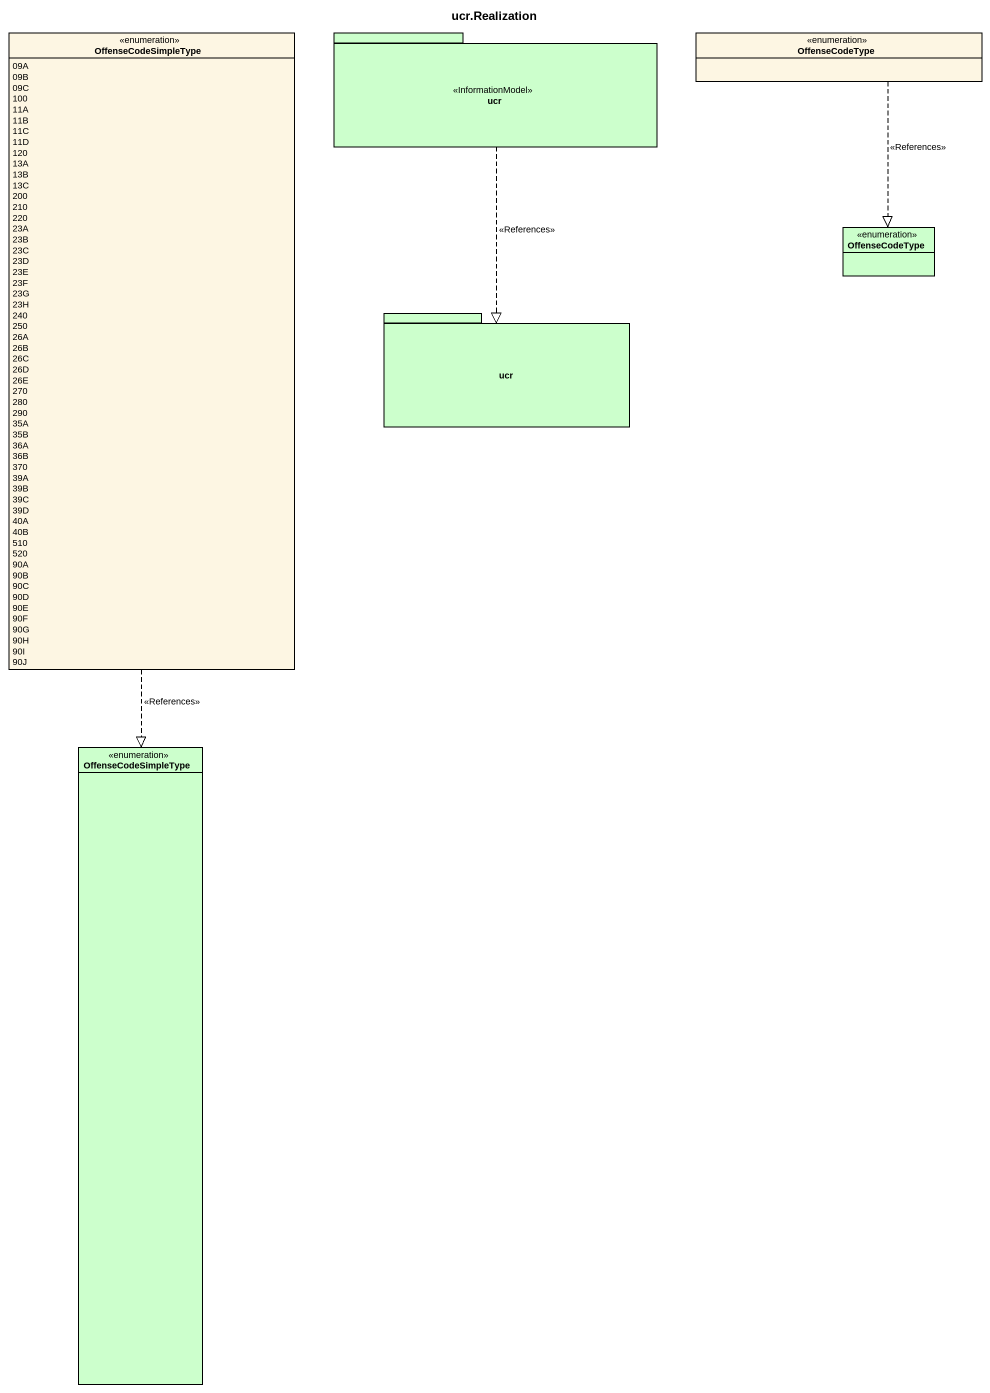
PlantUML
@startuml
title ucr.Realization
hide circle
hide empty members
enum OffenseCodeSimpleType {
  09A
  09B
  09C
  100
  11A
  11B
  11C
  11D
  120
  13A
  13B
  13C
  200
  210
  220
  23A
  23B
  23C
  23D
  23E
  23F
  23G
  23H
  240
  250
  26A
  26B
  26C
  26D
  26E
  270
  280
  290
  35A
  35B
  36A
  36B
  370
  39A
  39B
  39C
  39D
  40A
  40B
  510
  520
  90A
  90B
  90C
  90D
  90E
  90F
  90G
  90H
  90I
  90J
}
package ucr <<InformationModel>> #CCFFCC {
}
enum OffenseCodeType
enum "OffenseCodeType" as OffenseCodeType_2 #CCFFCC
package "ucr" as ucr_2 #CCFFCC {
}
enum "OffenseCodeSimpleType" as OffenseCodeSimpleType_2 #CCFFCC
OffenseCodeSimpleType ..|> OffenseCodeSimpleType_2 : <<References>>
ucr ..|> ucr_2 : <<References>>
OffenseCodeType ..|> OffenseCodeType_2 : <<References>>
@enduml
